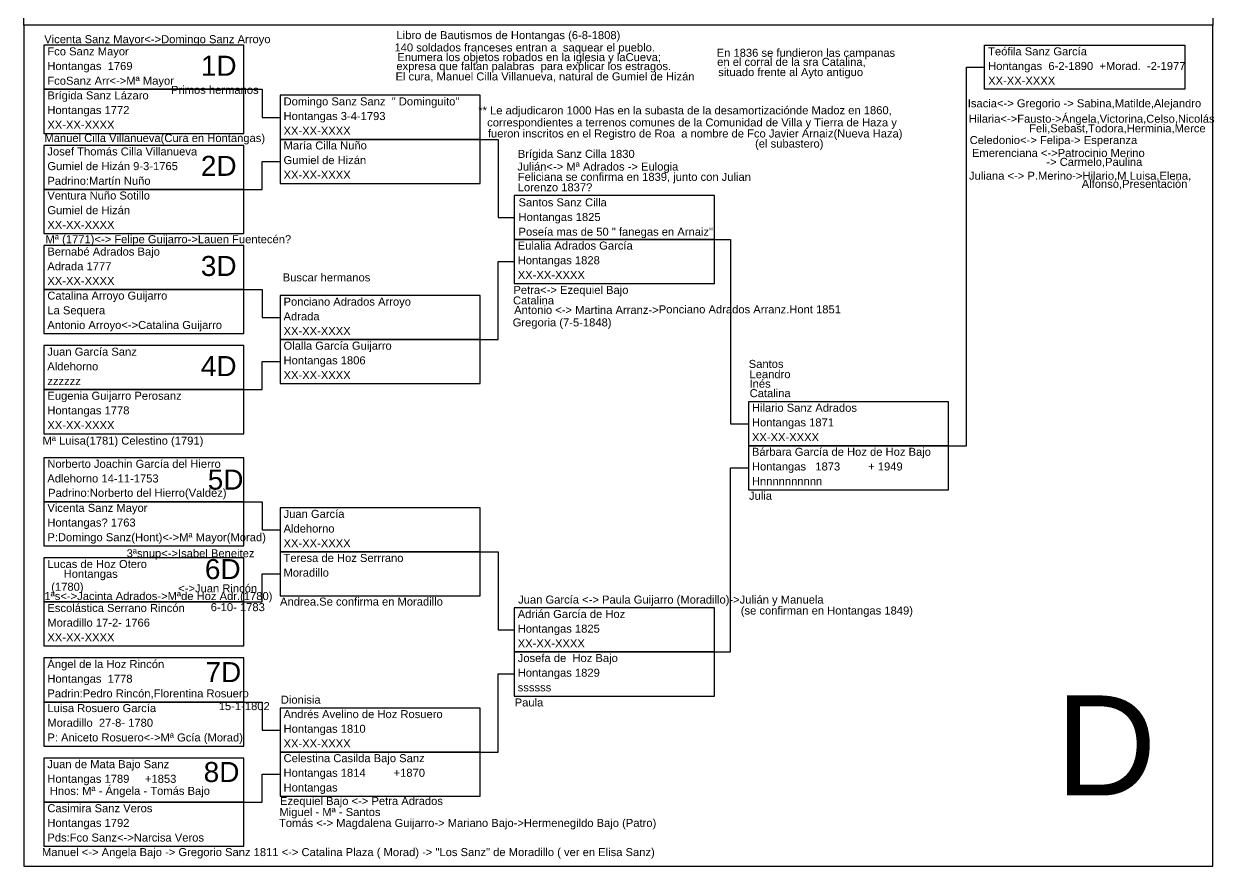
# Model space of a CAD drawing. Header units: millimetres. Extents: x -16844 to 23151, y -8543 to 4892.
# Drawn here: x 438.5 to 735.8, y -1250.4 to -1040 of the extents above; entities that cross this region are included whole.
import ezdxf
from ezdxf.enums import TextEntityAlignment as Align

# ---------------------------------------------------------------- set-up
doc = ezdxf.new("R2010")
doc.units = ezdxf.units.MM
doc.layers.add('Guijarro', color=90, linetype='Continuous')
doc.layers.add('Sanz', color=230, linetype='Continuous')
doc.styles.add('Arial', font='arial.ttf', dxfattribs={"height": 0.01})

# ---------------------------------------------------------------- blocks, each defined once
blk = doc.blocks.new('Hoja superior')
for points in [[(0, 210), (297, 210), (297, 0), (0, 0)], [(5, 205), (55, 205), (55, 194), (5, 194)], [(5, 194), (55, 194), (55, 183), (5, 183)], [(64, 192.5), (114, 192.5), (114, 181.5), (64, 181.5)], [(64, 181.5), (114, 181.5), (114, 170.5), (64, 170.5)], [(5, 180), (55, 180), (55, 169), (5, 169)], [(5, 169), (55, 169), (55, 158), (5, 158)], [(122.5, 167.5), (172.5, 167.5), (172.5, 156.5), (122.5, 156.5)], [(5, 155), (55, 155), (55, 144), (5, 144)], [(122.5, 156.5), (172.5, 156.5), (172.5, 145.5), (122.5, 145.5)], [(5, 144), (55, 144), (55, 133), (5, 133)], [(64, 142.5), (114, 142.5), (114, 131.5), (64, 131.5)], [(64, 131.5), (114, 131.5), (114, 120.5), (64, 120.5)], [(5, 130), (55, 130), (55, 119), (5, 119)], [(5, 119), (55, 119), (55, 108), (5, 108)], [(181, 116), (231, 116), (231, 105), (181, 105)], [(181, 105), (231, 105), (231, 94), (181, 94)], [(5, 102), (55, 102), (55, 91), (5, 91)], [(5, 91), (55, 91), (55, 80), (5, 80)], [(64, 89.5), (114, 89.5), (114, 78.5), (64, 78.5)], [(64, 78.5), (114, 78.5), (114, 67.5), (64, 67.5)], [(5, 77), (55, 77), (55, 66), (5, 66)], [(5, 66), (55, 66), (55, 55), (5, 55)], [(122.5, 64.5), (172.5, 64.5), (172.5, 53.5), (122.5, 53.5)], [(5, 52), (55, 52), (55, 41), (5, 41)], [(122.5, 53.5), (172.5, 53.5), (172.5, 42.5), (122.5, 42.5)], [(5, 41), (55, 41), (55, 30), (5, 30)], [(64, 39.5), (114, 39.5), (114, 28.5), (64, 28.5)], [(5, 27), (55, 27), (55, 16), (5, 16)], [(64, 28.5), (114, 28.5), (114, 17.5), (64, 17.5)], [(5, 16), (55, 16), (55, 5), (5, 5)], [(240, 5), (290, 5), (290, 16), (240, 16)]]:
    blk.add_lwpolyline(points, close=True)
for points in [[(55, 194), (59.5, 194), (59.5, 187), (64, 187)], [(114, 181.5), (118.5, 181.5), (118.5, 162), (122.5, 162)], [(55, 169), (59.5, 169), (59.5, 176), (64, 176)], [(172.5, 156.5), (176.5, 156.5), (176.5, 110.5), (181, 110.5)], [(114, 131.5), (118.5, 131.5), (118.5, 151), (122.5, 151)], [(55, 144), (59.5, 144), (59.5, 137), (64, 137)], [(55, 119), (59.5, 119), (59.5, 126), (64, 126)], [(231, 105), (235.5, 105), (235.5, 10.5), (240, 10.5)], [(172.5, 53.5), (176.5, 53.5), (176.5, 99.5), (181, 99.5)], [(55, 91), (59.5, 91), (59.5, 84), (64, 84)], [(114, 78.5), (118.5, 78.5), (118.5, 59), (122.5, 59)], [(55, 66), (59.5, 66), (59.5, 73), (64, 73)], [(114, 28.5), (118.5, 28.5), (118.5, 48), (122.5, 48)], [(55, 41), (59.5, 41), (59.5, 34), (64, 34)], [(55, 16), (59.5, 16), (59.5, 23), (64, 23)]]:
    blk.add_lwpolyline(points)
blk = doc.blocks.new('Hoja inferior')
for points in [[(0, -210), (297, -210), (297, 0), (0, 0)], [(5, -16), (55, -16), (55, -5), (5, -5)], [(240, -5), (290, -5), (290, -16), (240, -16)], [(5, -27), (55, -27), (55, -16), (5, -16)], [(64, -28.5), (114, -28.5), (114, -17.5), (64, -17.5)], [(64, -39.5), (114, -39.5), (114, -28.5), (64, -28.5)], [(5, -41), (55, -41), (55, -30), (5, -30)], [(5, -52), (55, -52), (55, -41), (5, -41)], [(122.5, -53.5), (172.5, -53.5), (172.5, -42.5), (122.5, -42.5)], [(122.5, -64.5), (172.5, -64.5), (172.5, -53.5), (122.5, -53.5)], [(5, -66), (55, -66), (55, -55), (5, -55)], [(5, -77), (55, -77), (55, -66), (5, -66)], [(64, -78.5), (114, -78.5), (114, -67.5), (64, -67.5)], [(5, -91), (55, -91), (55, -80), (5, -80)], [(64, -89.5), (114, -89.5), (114, -78.5), (64, -78.5)], [(5, -102), (55, -102), (55, -91), (5, -91)], [(181, -105), (231, -105), (231, -94), (181, -94)], [(181, -116), (231, -116), (231, -105), (181, -105)], [(5, -119), (55, -119), (55, -108), (5, -108)], [(5, -130), (55, -130), (55, -119), (5, -119)], [(64, -131.5), (114, -131.5), (114, -120.5), (64, -120.5)], [(5, -144), (55, -144), (55, -133), (5, -133)], [(64, -142.5), (114, -142.5), (114, -131.5), (64, -131.5)], [(5, -155), (55, -155), (55, -144), (5, -144)], [(122.5, -156.5), (172.5, -156.5), (172.5, -145.5), (122.5, -145.5)], [(122.5, -167.5), (172.5, -167.5), (172.5, -156.5), (122.5, -156.5)], [(5, -169), (55, -169), (55, -158), (5, -158)], [(5, -180), (55, -180), (55, -169), (5, -169)], [(64, -181.5), (114, -181.5), (114, -170.5), (64, -170.5)], [(5, -194), (55, -194), (55, -183), (5, -183)], [(64, -192.5), (114, -192.5), (114, -181.5), (64, -181.5)], [(5, -205), (55, -205), (55, -194), (5, -194)]]:
    blk.add_lwpolyline(points, close=True)
for points in [[(231, -105), (235.5, -105), (235.5, -10.5), (240, -10.5)], [(55, -16), (59.5, -16), (59.5, -23), (64, -23)], [(114, -28.5), (118.5, -28.5), (118.5, -48), (122.5, -48)], [(55, -41), (59.5, -41), (59.5, -34), (64, -34)], [(172.5, -53.5), (176.5, -53.5), (176.5, -99.5), (181, -99.5)], [(114, -78.5), (118.5, -78.5), (118.5, -59), (122.5, -59)], [(55, -66), (59.5, -66), (59.5, -73), (64, -73)], [(55, -91), (59.5, -91), (59.5, -84), (64, -84)], [(172.5, -156.5), (176.5, -156.5), (176.5, -110.5), (181, -110.5)], [(55, -119), (59.5, -119), (59.5, -126), (64, -126)], [(114, -131.5), (118.5, -131.5), (118.5, -151), (122.5, -151)], [(55, -144), (59.5, -144), (59.5, -137), (64, -137)], [(114, -181.5), (118.5, -181.5), (118.5, -162), (122.5, -162)], [(55, -169), (59.5, -169), (59.5, -176), (64, -176)], [(55, -194), (59.5, -194), (59.5, -187), (64, -187)]]:
    blk.add_lwpolyline(points)
blk = doc.blocks.new('Casilla')
at = {"style": 'Arial'}
for tag, p in [('NOMBRE', (0.88, 8.08)), ('LUGAR_NACIMIENTO', (0.88, 4.42)), ('FECHA', (0.88, 0.75))]:
    blk.add_attdef(tag, p, '', height=2, dxfattribs=at)
blk = doc.blocks.new('Hermanos')
at = {"style": 'Arial'}
blk.add_attdef('NOMBRE', (0, 0), '', height=2, dxfattribs=at)

msp = doc.modelspace()

# ---------------------------------------------------------------- block references
for name, p, values in [('Hermanos', (443.58, -1044.88), {'NOMBRE': 'Vicenta Sanz Mayor<->Domingo Sanz Arroyo'}), ('Casilla', (443.48, -1056), {'NOMBRE': 'Fco Sanz Mayor', 'LUGAR_NACIMIENTO': 'Hontangas  1769', 'FECHA': 'FcoSanz Arr<->Mª Mayor'}), ('Casilla', (678.48, -1056), {'NOMBRE': 'Teófila Sanz García', 'LUGAR_NACIMIENTO': 'Hontangas  6-2-1890  +Morad.  -2-1977', 'FECHA': 'XX-XX-XXXX'}), ('Hermanos', (475.25, -1057.54), {'NOMBRE': 'Primos hermanos'}), ('Casilla', (443.48, -1067), {'NOMBRE': 'Brígida Sanz Lázaro', 'LUGAR_NACIMIENTO': 'Hontangas 1772', 'FECHA': 'XX-XX-XXXX'}), ('Casilla', (502.48, -1068.5), {'NOMBRE': 'Domingo Sanz Sanz  " Dominguito"', 'LUGAR_NACIMIENTO': 'Hontangas 3-4-1793', 'FECHA': 'XX-XX-XXXX'}), ('Hermanos', (671.95, -1060.89), {'NOMBRE': '   Isacia<-> Gregorio -> Sabina,Matilde,Alejandro'}), ('Hermanos', (671.42, -1064.74), {'NOMBRE': '    Hilaria<->Fausto->Ángela,Victorina,Celso,Nicolás'}), ('Hermanos', (689.61, -1067.14), {'NOMBRE': 'Feli,Sebast,Todora,Herminia,Merce'}), ('Casilla', (502.48, -1079.5), {'NOMBRE': 'María Cilla Nuño', 'LUGAR_NACIMIENTO': 'Gumiel de Hizán', 'FECHA': 'XX-XX-XXXX'}), ('Hermanos', (673.98, -1070.07), {'NOMBRE': ' Celedonio<-> Felipa-> Esperanza'}), ('Casilla', (443.48, -1081), {'NOMBRE': 'Josef Thomás Cilla Villanueva', 'LUGAR_NACIMIENTO': 'Gumiel de Hizán 9-3-1765', 'FECHA': 'Padrino:Martín Nuño'}), ('Hermanos', (561.88, -1073.52), {'NOMBRE': 'Brígida Sanz Cilla 1830'}), ('Hermanos', (672.99, -1073.29), {'NOMBRE': '   Emerenciana <->Patrocinio Merino '}), ('Hermanos', (690.8, -1075.52), {'NOMBRE': '    -> Carmelo,Paulina'}), ('Hermanos', (561.74, -1076.69), {'NOMBRE': 'Julián<-> Mª Adrados -> Eulogia'}), ('Hermanos', (561.88, -1079.26), {'NOMBRE': 'Feliciana se confirma en 1839, junto con Julian'}), ('Hermanos', (666.82, -1078.98), {'NOMBRE': '          Juliana <-> P.Merino->Hilario,M Luisa,Elena,'}), ('Hermanos', (691.1, -1081.01), {'NOMBRE': '               Alfonso,Presentación'}), ('Casilla', (443.48, -1092), {'NOMBRE': 'Ventura Nuño Sotillo', 'LUGAR_NACIMIENTO': 'Gumiel de Hizán', 'FECHA': 'XX-XX-XXXX'}), ('Hermanos', (561.85, -1081.86), {'NOMBRE': 'Lorenzo 1837?'}), ('Casilla', (561.18, -1093.71), {'NOMBRE': 'Santos Sanz Cilla', 'LUGAR_NACIMIENTO': 'Hontangas 1825', 'FECHA': 'Poseía mas de 50 " fanegas en Arnaiz" '}), ('Hermanos', (443.9, -1094.83), {'NOMBRE': 'Mª (1771)<-> Felipe Guijarro->Lauen Fuentecén?'}), ('Casilla', (560.98, -1104.5), {'NOMBRE': 'Eulalia Adrados García', 'LUGAR_NACIMIENTO': 'Hontangas 1828', 'FECHA': 'XX-XX-XXXX'}), ('Casilla', (443.48, -1106), {'NOMBRE': 'Bernabé Adrados Bajo', 'LUGAR_NACIMIENTO': 'Adrada 1777', 'FECHA': 'XX-XX-XXXX'}), ('Hermanos', (551.47, -1107.5), {'NOMBRE': '            Petra<-> Ezequiel Bajo'}), ('Casilla', (443.48, -1117), {'NOMBRE': 'Catalina Arroyo Guijarro', 'LUGAR_NACIMIENTO': 'La Sequera', 'FECHA': 'Antonio Arroyo<->Catalina Guijarro'}), ('Casilla', (502.48, -1118.5), {'NOMBRE': 'Ponciano Adrados Arroyo', 'LUGAR_NACIMIENTO': 'Adrada', 'FECHA': 'XX-XX-XXXX'}), ('Hermanos', (560.68, -1110.11), {'NOMBRE': 'Catalina'}), ('Hermanos', (560.98, -1112.49), {'NOMBRE': 'Antonio <-> Martina Arranz->'}), ('Hermanos', (597.09, -1112.34), {'NOMBRE': 'Ponciano Adrados Arranz.Hont 1851'}), ('Hermanos', (560.6, -1115.61), {'NOMBRE': 'Gregoria (7-5-1848)'}), ('Casilla', (502.48, -1129.5), {'NOMBRE': 'Olalla García Guijarro', 'LUGAR_NACIMIENTO': 'Hontangas 1806', 'FECHA': 'XX-XX-XXXX'}), ('Hermanos', (619.56, -1125.97), {'NOMBRE': 'Santos'}), ('Hermanos', (619.75, -1128.54), {'NOMBRE': 'Leandro'}), ('Hermanos', (619.77, -1130.9), {'NOMBRE': 'Inés'}), ('Casilla', (443.48, -1142), {'NOMBRE': 'Eugenia Guijarro Perosanz', 'LUGAR_NACIMIENTO': 'Hontangas 1778', 'FECHA': 'XX-XX-XXXX'}), ('Hermanos', (619.79, -1133.27), {'NOMBRE': 'Catalina'}), ('Casilla', (619.48, -1145), {'NOMBRE': 'Hilario Sanz Adrados', 'LUGAR_NACIMIENTO': 'Hontangas 1871', 'FECHA': 'XX-XX-XXXX'}), ('Hermanos', (443.16, -1145.13), {'NOMBRE': 'Mª Luisa(1781) Celestino (1791)'}), ('Casilla', (619.48, -1156), {'NOMBRE': 'Bárbara García de Hoz de Hoz Bajo', 'LUGAR_NACIMIENTO': 'Hontangas   1873         + 1949', 'FECHA': 'Hnnnnnnnnnn'}), ('Hermanos', (444.56, -1158.16), {'NOMBRE': 'Padrino:Norberto del Hierro(Valdez)'}), ('Hermanos', (614.98, -1158.9), {'NOMBRE': '      Julia'}), ('Casilla', (443.48, -1170), {'NOMBRE': 'Vicenta Sanz Mayor', 'LUGAR_NACIMIENTO': 'Hontangas? 1763', 'FECHA': 'P:Domingo Sanz(Hont)<->Mª Mayor(Morad)'}), ('Casilla', (502.48, -1171.5), {'NOMBRE': 'Juan García ', 'LUGAR_NACIMIENTO': 'Aldehorno', 'FECHA': 'XX-XX-XXXX'}), ('Hermanos', (448.43, -1178.39), {'NOMBRE': 'Hontangas'}), ('Hermanos', (445.33, -1181.61), {'NOMBRE': '(1780)'}), ('Hermanos', (477.04, -1182.01), {'NOMBRE': '<->Juan Rincón'}), ('Hermanos', (443.62, -1183.94), {'NOMBRE': '1ªs<->Jacinta Adrados->Mªde Hoz Adr.(1780)'}), ('Hermanos', (502.48, -1185.32), {'NOMBRE': 'Andrea.Se confirma en Moradillo'}), ('Hermanos', (561.18, -1184.82), {'NOMBRE': ' Juan García <-> Paula Guijarro (Moradillo)->Julián y Manuela'}), ('Casilla', (443.48, -1195), {'NOMBRE': 'Escolástica Serrano Rincón', 'LUGAR_NACIMIENTO': 'Moradillo 17-2- 1766', 'FECHA': 'XX-XX-XXXX'}), ('Casilla', (560.98, -1196.5), {'NOMBRE': 'Adrián García de Hoz', 'LUGAR_NACIMIENTO': 'Hontangas 1825', 'FECHA': 'XX-XX-XXXX'}), ('Hermanos', (617.57, -1187.55), {'NOMBRE': '(se confirman en Hontangas 1849)'}), ('Casilla', (560.98, -1207.5), {'NOMBRE': 'Josefa de  Hoz Bajo', 'LUGAR_NACIMIENTO': 'Hontangas 1829', 'FECHA': 'ssssss'}), ('Casilla', (443.48, -1209), {'NOMBRE': 'Ángel de la Hoz Rincón', 'LUGAR_NACIMIENTO': 'Hontangas  1778', 'FECHA': 'Padrin:Pedro Rincón,Florentina Rosuero'}), ('Casilla', (443.48, -1220), {'NOMBRE': 'Luisa Rosuero García', 'LUGAR_NACIMIENTO': 'Moradillo  27-8- 1780', 'FECHA': 'P: Aniceto Rosuero<->Mª Gcía (Morad)'}), ('Hermanos', (487.17, -1211.42), {'NOMBRE': '15-1-1802'}), ('Hermanos', (502.68, -1209.82), {'NOMBRE': 'Dionisia  '}), ('Hermanos', (555.67, -1210.51), {'NOMBRE': '       Paula'}), ('Casilla', (502.48, -1221.5), {'NOMBRE': 'Andrés Avelino de Hoz Rosuero', 'LUGAR_NACIMIENTO': 'Hontangas 1810', 'FECHA': 'XX-XX-XXXX'}), ('Casilla', (502.48, -1232.5), {'NOMBRE': 'Celestina Casilda Bajo Sanz', 'LUGAR_NACIMIENTO': 'Hontangas 1814         +1870', 'FECHA': 'Hontangas'}), ('Hermanos', (444.97, -1232.59), {'NOMBRE': 'Hnos: Mª - Ángela - Tomás Bajo'}), ('Hermanos', (498.61, -1235.11), {'NOMBRE': '     Ezequiel Bajo <-> Petra Adrados'}), ('Casilla', (443.48, -1245), {'NOMBRE': 'Casimira Sanz Veros', 'LUGAR_NACIMIENTO': 'Hontangas 1792', 'FECHA': 'Pds:Fco Sanz<->Narcisa Veros'}), ('Hermanos', (502.33, -1237.87), {'NOMBRE': 'Miguel - Mª - Santos'}), ('Hermanos', (502.22, -1240.6), {'NOMBRE': 'Tomás <-> Magdalena Guijarro-> Mariano Bajo->Hermenegildo Bajo (Patro)'}), ('Hermanos', (439.13, -1247.88), {'NOMBRE': '     Manuel <-> Ángela Bajo -> Gregorio Sanz 1811 <-> Catalina Plaza ( Morad) -> "Los Sanz" de Moradillo ( ver en Elisa Sanz) '})]:
    msp.add_blockref(name, p).add_auto_attribs(values)
ref = msp.add_blockref('Hermanos', (530.8, -1043.87))
ref.add_attrib('NOMBRE', ' Libro de Bautismos de Hontangas (6-8-1808)', (530.8, -1043.87), dxfattribs={"color": 4, "height": 2, "style": 'Arial'})
ref = msp.add_blockref('Hermanos', (531.06, -1046.95))
ref.add_attrib('NOMBRE', '140 soldados franceses entran a  saquear el pueblo.                                                ', (531.06, -1046.95), dxfattribs={"color": 4, "height": 2, "style": 'Arial'})
ref = msp.add_blockref('Hermanos', (611.56, -1048.28))
ref.add_attrib('NOMBRE', 'En 1836 se fundieron las campanas ', (611.56, -1048.28), dxfattribs={"color": 4, "height": 2, "style": 'Arial'})
ref = msp.add_blockref('Hermanos', (530.76, -1051.6))
ref.add_attrib('NOMBRE', ' expresa que faltan palabras  para explicar los estragos.                               ', (530.76, -1051.6), dxfattribs={"color": 4, "height": 2, "style": 'Arial'})
ref = msp.add_blockref('Hermanos', (531.8, -1049.36))
ref.add_attrib('NOMBRE', 'Enumera los objetos robados en la iglesia y laCueva;                                               ', (531.8, -1049.36), dxfattribs={"color": 4, "height": 2, "style": 'Arial'})
ref = msp.add_blockref('Hermanos', (611.68, -1050.55))
ref.add_attrib('NOMBRE', 'en el corral de la sra Catalina, ', (611.68, -1050.55), dxfattribs={"color": 4, "height": 2, "style": 'Arial'})
ref = msp.add_blockref('Hermanos', (530.56, -1054.18))
ref.add_attrib('NOMBRE', ' El cura, Manuel Cilla Villanueva, natural de Gumiel de Hizán                                            ', (530.56, -1054.18), dxfattribs={"color": 4, "height": 2, "style": 'Arial'})
ref = msp.add_blockref('Hermanos', (611.17, -1053.1))
ref.add_attrib('NOMBRE', ' situado frente al Ayto antiguo', (611.17, -1053.1), dxfattribs={"color": 4, "height": 2, "style": 'Arial'})
ref = msp.add_blockref('Hermanos', (551.99, -1062.66))
ref.add_attrib('NOMBRE', '** Le adjudicaron 1000 Has en la subasta de la desamortización', (551.99, -1062.66), dxfattribs={"color": 4, "height": 2, "style": 'Arial'})
ref = msp.add_blockref('Hermanos', (631.37, -1062.62))
ref.add_attrib('NOMBRE', 'de Madoz en 1860, ', (631.37, -1062.62), dxfattribs={"color": 4, "height": 2, "style": 'Arial'})
ref = msp.add_blockref('Hermanos', (553.46, -1065.67))
ref.add_attrib('NOMBRE', ' correspondientes a terrenos comunes de la Comunidad de Villa y Tierra de Haza y  ', (553.46, -1065.67), dxfattribs={"color": 4, "height": 2, "style": 'Arial'})
ref = msp.add_blockref('Casilla', (442.74, -1077.64))
ref.add_attrib('NOMBRE', 'Manuel Cilla Villanueva(Cura en Hontangas)', (443.62, -1069.56), dxfattribs={"height": 2, "style": 'Arial'})
ref = msp.add_blockref('Hermanos', (553.63, -1068.43))
ref.add_attrib('NOMBRE', ' fueron inscritos en el Registro de Roa  a nombre de Fco Javier Arnaiz(Nueva Haza)', (553.63, -1068.43), dxfattribs={"color": 4, "height": 2, "style": 'Arial'})
ref = msp.add_blockref('Hermanos', (621.15, -1070.95))
ref.add_attrib('NOMBRE', '(el subastero)', (621.15, -1070.95), dxfattribs={"color": 4, "height": 2, "style": 'Arial'})
ref = msp.add_blockref('Hermanos', (503.15, -1104.37))
ref.add_attrib('NOMBRE', 'Buscar hermanos', (503.15, -1104.37), dxfattribs={"color": 1, "height": 2, "style": 'Arial'})
ref = msp.add_blockref('Casilla', (443.48, -1131))
ref.add_attrib('NOMBRE', 'Juan García Sanz', (444.35, -1122.92), dxfattribs={"color": 0, "height": 2, "style": 'Arial'})
ref.add_attrib('LUGAR_NACIMIENTO', 'Aldehorno', (444.35, -1126.58), dxfattribs={"height": 2, "style": 'Arial'})
ref.add_attrib('FECHA', 'zzzzzz', (444.35, -1130.25), dxfattribs={"height": 2, "style": 'Arial'})
ref = msp.add_blockref('Casilla', (443.48, -1159))
ref.add_attrib('NOMBRE', 'Norberto Joachin García del Hierro', (444.35, -1150.92), dxfattribs={"height": 2, "style": 'Arial'})
ref.add_attrib('LUGAR_NACIMIENTO', 'Adlehorno 14-11-1753', (444.35, -1154.58), dxfattribs={"height": 2, "style": 'Arial'})
ref = msp.add_blockref('Casilla', (463.28, -1174.01))
ref.add_attrib('FECHA', '3ªsnup<->Isabel Beneitez', (464.16, -1173.26), dxfattribs={"height": 2, "style": 'Arial'})
ref = msp.add_blockref('Casilla', (443.51, -1184.02))
ref.add_attrib('NOMBRE', 'Lucas de Hoz Otero', (444.39, -1175.94), dxfattribs={"height": 2, "style": 'Arial'})
ref = msp.add_blockref('Casilla', (502.48, -1182.5))
ref.add_attrib('NOMBRE', 'Teresa de Hoz Serrrano', (503.35, -1174.42), dxfattribs={"height": 2, "style": 'Arial'})
ref.add_attrib('LUGAR_NACIMIENTO', 'Moradillo', (503.35, -1178.08), dxfattribs={"height": 2, "style": 'Arial'})
ref = msp.add_blockref('Hermanos', (485.17, -1186.71))
ref.add_attrib('NOMBRE', '6-10- 1783', (485.17, -1186.71), dxfattribs={"color": 1, "height": 2, "style": 'Arial'})
ref = msp.add_blockref('Casilla', (443.48, -1234))
ref.add_attrib('NOMBRE', 'Juan de Mata Bajo Sanz', (444.35, -1225.92), dxfattribs={"height": 2, "style": 'Arial'})
ref.add_attrib('LUGAR_NACIMIENTO', 'Hontangas 1789     +1853', (444.35, -1229.58), dxfattribs={"height": 2, "style": 'Arial'})
at = {"layer": 'Guijarro'}
msp.add_blockref('Hoja superior', (438.48, -1040.4), dxfattribs=at)
at = {"layer": 'Sanz'}
msp.add_blockref('Hoja inferior', (438.48, -1040.4), dxfattribs=at)

# ---------------------------------------------------------------- texts
at = {"style": 'Arial'}
for s, p in [('1D', (491.63, -1053.01)), ('2D', (491.63, -1078.01)), ('3D', (491.63, -1103.01)), ('4D', (491.63, -1128.01)), ('5D', (493.35, -1156.36)), ('6D', (492.64, -1178.71)), ('7D', (492.78, -1204.43)), ('8D', (492.34, -1229.38))]:
    msp.add_text(s, height=5, dxfattribs=at).set_placement(p, align=Align.RIGHT)
at = {"layer": 'Guijarro', "color": 6, "style": 'Arial'}
msp.add_text('D', height=25, dxfattribs=at).set_placement((721.41, -1232.74), align=Align.RIGHT)

doc.saveas('drawing.dxf')
